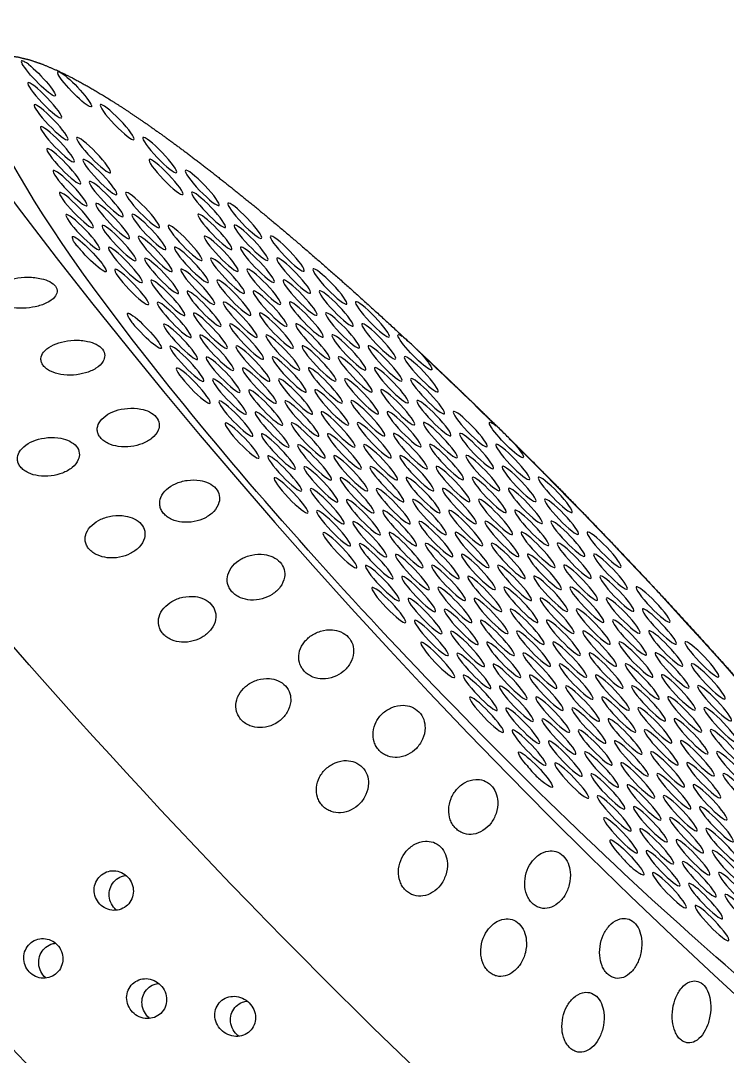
# Model space of a CAD drawing. Extents: x 528 to 612, y 788 to 934.
# Drawn here: x 560.356 to 561.679, y 838.273 to 840.211 of the extents above; entities that cross this region are included whole.
import ezdxf

# ---------------------------------------------------------------- set-up
doc = ezdxf.new("R2010")
doc.units = 0
doc.header["$MEASUREMENT"] = 0
doc.layers.add('1', color=4, linetype='Continuous')

# ---------------------------------------------------------------- blocks, each defined once
blk = doc.blocks.new('2010 FLAIR')
at = {"layer": '1', "color": 3}
blk.add_arc((41.8158, 41.5676), 13.9402, 181.83685, 248.53275, dxfattribs=at)
at = {"layer": '1', "color": 2}
blk.add_arc((41.1208, 41.1208), 11.3218, 180, 250.41397, dxfattribs=at)
at = {"layer": '1', "extrusion": (1.92441e-17, -2.00009e-17, -1)}
for centre, major_axis, start_param, end_param in [((33.0488, 33.503), (-0.9895, 1.0284), 2.994561, 6.430217), ((32.3464, 32.8272), (-1.3, 1.3511), 3.141593, 6.283185)]:
    blk.add_ellipse(centre, major_axis=major_axis, ratio=0.145722, start_param=start_param, end_param=end_param, dxfattribs=at)
at = {"layer": '1', "extrusion": (3.84882e-17, -4.00018e-17, -1)}
blk.add_ellipse((32.7131, 33.18), major_axis=(-1.3, 1.3511), ratio=0.145722, start_param=3.141593, end_param=6.283185, dxfattribs=at)
at = {"layer": '1', "color": 3, "extrusion": (3.84882e-17, -4.00018e-17, -1)}
for centre, start_param, end_param in [((32.1556, 34.4985), 0.789174, 5.819522), ((32.2234, 34.4781), 0.970993, 6.001341), ((32.1675, 34.4574), 3.141593, 9.424778), ((32.1794, 34.4163), 3.141593, 9.424778), ((32.3031, 34.4166), 3.141593, 9.424778), ((32.1913, 34.3752), 3.141593, 9.424778), ((32.259, 34.3548), 3.141593, 9.424778), ((32.3828, 34.355), 3.141593, 9.424778), ((32.2031, 34.3341), 3.141593, 9.424778), ((32.2709, 34.3137), 3.141593, 9.424778), ((32.3946, 34.3139), 3.141593, 9.424778), ((32.215, 34.293), 3.141593, 9.424778), ((32.4624, 34.2935), 3.141593, 9.424778), ((32.2828, 34.2725), 3.141593, 9.424778), ((32.2269, 34.2519), 3.141593, 9.424778), ((32.3506, 34.2521), 3.141593, 9.424778), ((32.4743, 34.2524), 3.141593, 9.424778), ((32.2947, 34.2314), 3.141593, 9.424778), ((32.5421, 34.232), 3.141593, 9.424778), ((32.2388, 34.2107), 3.141593, 9.424778), ((32.3625, 34.211), 3.141593, 9.424778), ((32.4862, 34.2113), 3.141593, 9.424778), ((32.3066, 34.1903), 3.141593, 9.424778), ((32.4303, 34.1906), 3.141593, 9.424778), ((32.554, 34.1909), 3.141593, 9.424778), ((32.2507, 34.1696), -0.076205, 4.954143), ((32.3744, 34.1699), 3.141593, 9.424778), ((32.4981, 34.1702), 3.141593, 9.424778), ((32.6218, 34.1704), 3.141593, 9.424778), ((32.3185, 34.1492), 3.141593, 9.424778), ((32.4422, 34.1495), 3.141593, 9.424778), ((32.5659, 34.1497), 3.141593, 9.424778), ((32.3863, 34.1288), 3.141593, 9.424778), ((32.51, 34.129), 3.141593, 9.424778), ((32.6337, 34.1293), 3.141593, 9.424778), ((32.3303, 34.1081), 3.141593, 9.424778), ((32.4541, 34.1084), 3.141593, 9.424778), ((32.5778, 34.1086), 3.141593, 9.424778), ((32.7015, 34.1089), 3.141593, 9.424778), ((32.3981, 34.0877), 3.141593, 9.424778), ((32.5219, 34.0879), 3.141593, 9.424778), ((32.6456, 34.0882), 3.141593, 9.424778), ((32.4659, 34.0672), 3.141593, 9.424778), ((32.5896, 34.0675), 3.141593, 9.424778), ((32.7134, 34.0678), 3.141593, 9.424778), ((32.41, 34.0465), 3.141593, 9.424778), ((32.5337, 34.0468), 3.141593, 9.424778), ((32.6574, 34.0471), 3.141593, 9.424778), ((32.7811, 34.0474), 3.141593, 9.424778), ((32.3541, 34.0259), -0.258023, 4.772324), ((32.4778, 34.0261), 3.141593, 9.424778), ((32.6015, 34.0264), 3.141593, 9.424778), ((32.7252, 34.0267), 3.141593, 9.424778), ((32.4219, 34.0054), 3.141593, 9.424778), ((32.5456, 34.0057), 3.141593, 9.424778), ((32.6693, 34.006), 3.141593, 9.424778), ((32.793, 34.0062), 3.141593, 9.424778), ((32.4897, 33.985), 3.141593, 9.424778), ((32.6134, 33.9853), 3.141593, 9.424778), ((32.7371, 33.9855), 3.141593, 9.424778), ((32.8608, 33.9858), 1.836372, 6.86672), ((32.4338, 33.9643), 3.141593, 9.424778), ((32.5575, 33.9646), 3.141593, 9.424778), ((32.6812, 33.9649), 3.141593, 9.424778), ((32.8049, 33.9651), 3.141593, 9.424778), ((32.5016, 33.9439), 3.141593, 9.424778), ((32.6253, 33.9442), 3.141593, 9.424778), ((32.749, 33.9444), 3.141593, 9.424778), ((32.8727, 33.9447), 3.141593, 9.424778), ((32.6931, 33.9237), 3.141593, 9.424778), ((32.8168, 33.924), 3.141593, 9.424778), ((32.4457, 33.9232), 3.141593, 9.424778), ((32.5694, 33.9235), 3.141593, 9.424778), ((32.5135, 33.9028), 3.141593, 9.424778), ((32.6372, 33.903), 3.141593, 9.424778), ((32.7609, 33.9033), 3.141593, 9.424778), ((32.8846, 33.9036), 3.141593, 9.424778), ((32.5813, 33.8824), 3.141593, 9.424778), ((32.705, 33.8826), 3.141593, 9.424778), ((32.8287, 33.8829), 3.141593, 9.424778), ((32.5254, 33.8617), 3.141593, 9.424778), ((32.6491, 33.8619), 3.141593, 9.424778), ((32.7728, 33.8622), 3.141593, 9.424778), ((32.8965, 33.8625), 3.141593, 9.424778), ((32.5932, 33.8412), 3.141593, 9.424778), ((32.7169, 33.8415), 3.141593, 9.424778), ((32.8406, 33.8418), 3.141593, 9.424778), ((32.9643, 33.842), 3.141593, 9.424778), ((32.5372, 33.8205), 3.141593, 9.424778), ((32.6609, 33.8208), 3.141593, 9.424778), ((32.7847, 33.8211), 3.141593, 9.424778), ((32.9084, 33.8214), 3.141593, 9.424778), ((33.0321, 33.8216), 2.01819, 7.048538), ((32.605, 33.8001), 3.141593, 9.424778), ((32.7287, 33.8004), 3.141593, 9.424778), ((32.8524, 33.8007), 3.141593, 9.424778), ((32.9762, 33.8009), 3.141593, 9.424778), ((32.6728, 33.7797), 3.141593, 9.424778), ((32.7965, 33.78), 3.141593, 9.424778), ((32.9202, 33.7802), 3.141593, 9.424778), ((33.044, 33.7805), 3.141593, 9.424778), ((32.6169, 33.759), 3.141593, 9.424778), ((32.7406, 33.7593), 3.141593, 9.424778), ((32.8643, 33.7595), 3.141593, 9.424778), ((32.988, 33.7598), 3.141593, 9.424778), ((32.6847, 33.7386), 3.141593, 9.424778), ((32.8084, 33.7389), 3.141593, 9.424778), ((32.9321, 33.7391), 3.141593, 9.424778), ((33.0558, 33.7394), 3.141593, 9.424778), ((32.6288, 33.7179), 3.141593, 9.424778), ((32.7525, 33.7182), 3.141593, 9.424778), ((32.8762, 33.7184), 3.141593, 9.424778), ((32.9999, 33.7187), 3.141593, 9.424778), ((33.1236, 33.719), 3.141593, 9.424778), ((32.6966, 33.6975), 3.141593, 9.424778), ((32.8203, 33.6977), 3.141593, 9.424778), ((32.944, 33.698), 3.141593, 9.424778), ((33.0677, 33.6983), 3.141593, 9.424778), ((32.7644, 33.6771), 3.141593, 9.424778), ((32.8881, 33.6773), 3.141593, 9.424778), ((33.0118, 33.6776), 3.141593, 9.424778), ((33.1355, 33.6779), 3.141593, 9.424778), ((32.7085, 33.6564), 3.141593, 9.424778), ((32.8322, 33.6566), 3.141593, 9.424778), ((32.9559, 33.6569), 3.141593, 9.424778), ((33.0796, 33.6572), 3.141593, 9.424778), ((32.7763, 33.6359), 3.141593, 9.424778), ((32.9, 33.6362), 3.141593, 9.424778), ((33.0237, 33.6365), 3.141593, 9.424778), ((33.1474, 33.6367), 3.141593, 9.424778), ((32.7204, 33.6152), 3.141593, 9.424778), ((32.8441, 33.6155), 3.141593, 9.424778), ((32.9678, 33.6158), 3.141593, 9.424778), ((33.0915, 33.6161), 3.141593, 9.424778), ((33.2152, 33.6163), 3.141593, 9.424778), ((32.7882, 33.5948), 3.141593, 9.424778), ((32.9119, 33.5951), 3.141593, 9.424778), ((33.0356, 33.5954), 3.141593, 9.424778), ((33.1593, 33.5956), 3.141593, 9.424778), ((32.856, 33.5744), 3.141593, 9.424778), ((32.9797, 33.5747), 3.141593, 9.424778), ((33.1034, 33.5749), 3.141593, 9.424778), ((33.2271, 33.5752), 3.141593, 9.424778), ((32.8, 33.5537), 3.141593, 9.424778), ((32.9237, 33.554), 3.141593, 9.424778), ((33.0475, 33.5542), 3.141593, 9.424778), ((33.1712, 33.5545), 3.141593, 9.424778), ((32.8678, 33.5333), 3.141593, 9.424778), ((32.9915, 33.5336), 3.141593, 9.424778), ((33.1153, 33.5338), 3.141593, 9.424778), ((33.239, 33.5341), 3.141593, 9.424778), ((32.8119, 33.5126), 3.141593, 9.424778), ((32.9356, 33.5129), 3.141593, 9.424778), ((33.0593, 33.5131), 3.141593, 9.424778), ((33.183, 33.5134), 3.141593, 9.424778), ((33.3068, 33.5137), 3.141593, 9.424778), ((32.8797, 33.4922), 3.141593, 9.424778), ((33.0034, 33.4924), 3.141593, 9.424778), ((33.1271, 33.4927), 3.141593, 9.424778), ((33.2508, 33.493), 3.141593, 9.424778), ((32.9475, 33.4717), 3.141593, 9.424778), ((33.0712, 33.472), 3.141593, 9.424778), ((33.1949, 33.4723), 3.141593, 9.424778), ((33.3186, 33.4726), 3.141593, 9.424778), ((32.8916, 33.4511), 3.141593, 9.424778), ((33.0153, 33.4513), 3.141593, 9.424778), ((33.139, 33.4516), 3.141593, 9.424778), ((33.2627, 33.4519), 3.141593, 9.424778), ((32.9594, 33.4306), 3.141593, 9.424778), ((33.0831, 33.4309), 3.141593, 9.424778), ((33.2068, 33.4312), 3.141593, 9.424778), ((33.3305, 33.4314), 3.141593, 9.424778), ((32.9035, 33.4099), 3.141593, 9.424778), ((33.0272, 33.4102), 3.141593, 9.424778), ((33.1509, 33.4105), 3.141593, 9.424778), ((33.2746, 33.4107), 3.141593, 9.424778), ((33.3983, 33.411), 3.141593, 9.424778), ((32.9713, 33.3895), 3.141593, 9.424778), ((33.095, 33.3898), 3.141593, 9.424778), ((33.2187, 33.3901), 3.141593, 9.424778), ((33.3424, 33.3903), 3.141593, 9.424778), ((33.0391, 33.3691), 3.141593, 9.424778), ((33.1628, 33.3694), 3.141593, 9.424778), ((33.2865, 33.3696), 3.141593, 9.424778), ((33.4102, 33.3699), 3.141593, 9.424778), ((32.9832, 33.3484), 3.141593, 9.424778), ((33.1069, 33.3487), 3.141593, 9.424778), ((33.2306, 33.3489), 3.141593, 9.424778), ((33.3543, 33.3492), 3.141593, 9.424778), ((33.051, 33.328), 3.141593, 9.424778), ((33.1747, 33.3282), 3.141593, 9.424778), ((33.2984, 33.3285), 3.141593, 9.424778), ((33.4221, 33.3288), 3.141593, 9.424778), ((32.9951, 33.3073), 3.141593, 9.424778), ((33.1188, 33.3076), 3.141593, 9.424778), ((33.2425, 33.3078), 3.141593, 9.424778), ((33.3662, 33.3081), 3.141593, 9.424778), ((33.0628, 33.2869), 3.141593, 9.424778), ((33.1866, 33.2871), 3.141593, 9.424778), ((33.3103, 33.2874), 3.141593, 9.424778), ((33.434, 33.2877), 3.141593, 9.424778), ((33.1306, 33.2664), 3.141593, 9.424778), ((33.2543, 33.2667), 3.141593, 9.424778), ((33.3781, 33.267), 3.141593, 9.424778), ((33.0747, 33.2458), 3.141593, 9.424778), ((33.1984, 33.246), 3.141593, 9.424778), ((33.3221, 33.2463), 3.141593, 9.424778), ((33.4458, 33.2466), 3.141593, 9.424778), ((33.2662, 33.2256), 3.141593, 9.424778), ((33.3899, 33.2259), 3.141593, 9.424778), ((33.1425, 33.2253), 3.141593, 9.424778), ((33.0866, 33.2046), -1.123402, 3.906945), ((33.2103, 33.2049), 3.141593, 9.424778), ((33.334, 33.2052), 3.141593, 9.424778), ((33.4577, 33.2054), 3.141593, 9.424778), ((33.1544, 33.1842), 3.141593, 9.424778), ((33.2781, 33.1845), 3.141593, 9.424778), ((33.4018, 33.1848), 3.141593, 9.424778), ((33.2222, 33.1638), 3.141593, 9.424778), ((33.3459, 33.1641), 3.141593, 9.424778), ((33.4696, 33.1643), 3.141593, 9.424778), ((33.29, 33.1434), 3.141593, 9.424778), ((33.4137, 33.1436), 3.141593, 9.424778), ((33.2341, 33.1227), 3.141593, 9.424778), ((33.3578, 33.1229), 3.141593, 9.424778), ((33.3019, 33.1023), 3.141593, 9.424778), ((33.4256, 33.1025), 3.141593, 9.424778), ((33.246, 33.0816), 3.141593, 9.424778), ((33.3697, 33.0818), 3.141593, 9.424778), ((33.3138, 33.0611), 3.141593, 9.424778), ((33.4375, 33.0614), 3.141593, 9.424778), ((33.2579, 33.0404), -1.305221, 3.725127), ((33.3816, 33.0407), 3.141593, 9.424778), ((33.3256, 33.02), 3.141593, 9.424778), ((33.4494, 33.0203), 3.141593, 9.424778), ((33.3934, 32.9996), 3.141593, 9.424778), ((33.3375, 32.9789), 3.141593, 9.424778), ((33.4612, 32.9792), 3.141593, 9.424778), ((33.4053, 32.9585), 3.141593, 9.424778), ((33.4731, 32.9381), 3.141593, 9.424778), ((33.4172, 32.9174), 3.141593, 9.424778)]:
    blk.add_ellipse(centre, major_axis=(-0.0315, 0.0328), ratio=0.145722, start_param=start_param, end_param=end_param, dxfattribs=at)
at = {"layer": '1', "color": 3, "extrusion": (1.92441e-17, -2.00009e-17, -1)}
for start_param, end_param in [(1.229121, 1.372604), (1.410939, 2.237983)]:
    blk.add_ellipse((33.0593, 33.5131), major_axis=(-0.9649, 1.0029), ratio=0.145722, start_param=start_param, end_param=end_param, dxfattribs=at)
at = {"layer": '1'}
for points in [[(32.092, 34.5415), (32.116, 34.5388), (32.1403, 34.5329), (32.1656, 34.5241), (32.1924, 34.5126), (32.2209, 34.4985), (32.2513, 34.4819), (32.2835, 34.4626), (32.3177, 34.4408), (32.3537, 34.4165), (32.3915, 34.3898), (32.4311, 34.3607), (32.4724, 34.3292), (32.5151, 34.2956), (32.5594, 34.2598), (32.605, 34.222), (32.6518, 34.1822), (32.6997, 34.1406), (32.7486, 34.0972), (32.7983, 34.0523), (32.8487, 34.0058)], [(32.8591, 33.9962), (32.8918, 33.9655), (32.9247, 33.9343), (32.9577, 33.9026), (32.9909, 33.8705), (33.0241, 33.838)], [(33.0375, 33.8247), (33.0897, 33.7728), (33.1418, 33.7201), (33.1937, 33.6668), (33.2451, 33.6131), (33.2961, 33.559), (33.3464, 33.5049), (33.3959, 33.4508), (33.4444, 33.3968), (33.4919, 33.3432), (33.5381, 33.29), (33.583, 33.2374), (33.6264, 33.1856), (33.6683, 33.1347), (33.7085, 33.0848), (33.7468, 33.0361), (33.7832, 32.9887), (33.8177, 32.9427), (33.85, 32.8982), (33.8801, 32.8554), (33.908, 32.8144), (33.9335, 32.7752), (33.9567, 32.738), (33.9774, 32.7027), (33.9956, 32.6695), (34.0113, 32.6382), (34.0244, 32.609), (34.035, 32.5816), (34.0428, 32.5558), (34.0479, 32.5311), (34.0496, 32.5068)]]:
    blk.add_open_spline(points, degree=1, dxfattribs=at)
at = {"layer": '1', "color": 3}
for points, knots in [([(32.1368, 34.5249), (32.1345, 34.5267), (32.1323, 34.5281), (32.1281, 34.5303), (32.1262, 34.5309), (32.1239, 34.5313), (32.1233, 34.531), (32.1235, 34.5293), (32.1242, 34.5279), (32.1253, 34.5258)], [-0.10334717, -0.10334717, -0.10334717, -0.10334717, -0.09099542, -0.09099542, -0.07615637, -0.07615637, -0.06155718, -0.06155718, -0.04630625, -0.04630625, -0.04630625, -0.04630625]), ([(32.2095, 34.5004), (32.2069, 34.5026), (32.2044, 34.5044), (32.1994, 34.5077), (32.197, 34.509), (32.1935, 34.5106), (32.1924, 34.511), (32.1913, 34.5106), (32.1913, 34.5098), (32.1918, 34.5083)], [-0.10334717, -0.10334717, -0.10334717, -0.10334717, -0.09099542, -0.09099542, -0.07615637, -0.07615637, -0.06155718, -0.06155718, -0.04630625, -0.04630625, -0.04630625, -0.04630625]), ([(32.2189, 34.202), (32.2188, 34.2017), (32.2187, 34.2013), (32.2188, 34.1996), (32.2193, 34.1979), (32.2211, 34.1941), (32.2223, 34.1921), (32.2254, 34.1878), (32.2274, 34.1854), (32.2323, 34.1798), (32.2353, 34.1765), (32.2385, 34.173)], [-0.10333581, -0.10333581, -0.10333581, -0.10333581, -0.09774084, -0.09774084, -0.08402044, -0.08402044, -0.07264257, -0.07264257, -0.06085918, -0.06085918, -0.04630941, -0.04630941, -0.04630941, -0.04630941]), ([(32.1115, 34.1242), (32.1044, 34.1229), (32.0971, 34.1208), (32.0843, 34.1155), (32.0788, 34.1121), (32.0717, 34.1054), (32.0692, 34.1017), (32.068, 34.0959), (32.068, 34.0939), (32.069, 34.0899), (32.0699, 34.0879), (32.0726, 34.0842), (32.0744, 34.0824), (32.0787, 34.079), (32.0812, 34.0775), (32.0895, 34.0734), (32.0961, 34.0715), (32.11, 34.0688), (32.1184, 34.0681), (32.1348, 34.0685), (32.1428, 34.0695), (32.157, 34.0726), (32.1644, 34.075), (32.1771, 34.0812), (32.1824, 34.085), (32.1883, 34.0921), (32.1901, 34.0955), (32.1909, 34.1025), (32.1899, 34.1061), (32.1852, 34.1126), (32.1814, 34.1156), (32.1721, 34.1205), (32.1665, 34.1223), (32.1534, 34.1254), (32.1446, 34.1263), (32.1274, 34.1264), (32.1189, 34.1255), (32.1115, 34.1242)], [0, 0, 0, 0, 0.023389, 0.023389, 0.0467779, 0.0467779, 0.0659746, 0.0659746, 0.0755729, 0.0755729, 0.0851712, 0.0851712, 0.0947696, 0.0947696, 0.1043679, 0.1043679, 0.1235645, 0.1235645, 0.1469535, 0.1469535, 0.1703425, 0.1703425, 0.1947513, 0.1947513, 0.2191601, 0.2191601, 0.2357472, 0.2357472, 0.2523342, 0.2523342, 0.2689213, 0.2689213, 0.2855084, 0.2855084, 0.3099172, 0.3099172, 0.334326, 0.334326, 0.334326, 0.334326]), ([(32.3224, 34.0564), (32.3225, 34.0561), (32.3226, 34.0557), (32.3233, 34.0536), (32.3243, 34.0514), (32.3271, 34.0466), (32.3287, 34.0442), (32.3327, 34.039), (32.335, 34.0363), (32.3407, 34.0302), (32.3441, 34.0268), (32.3475, 34.0232)], [-0.10333223, -0.10333223, -0.10333223, -0.10333223, -0.09981809, -0.09981809, -0.08531374, -0.08531374, -0.07331614, -0.07331614, -0.06095866, -0.06095866, -0.0463084, -0.0463084, -0.0463084, -0.0463084]), ([(32.199, 34.005), (32.1922, 34.0033), (32.1854, 34.0007), (32.1736, 33.9942), (32.1686, 33.9903), (32.1625, 33.9825), (32.1606, 33.9782), (32.1602, 33.9716), (32.1605, 33.9694), (32.162, 33.965), (32.1631, 33.9628), (32.1663, 33.9588), (32.1683, 33.9568), (32.1729, 33.9533), (32.1756, 33.9517), (32.1843, 33.9475), (32.191, 33.9455), (32.205, 33.9431), (32.2133, 33.9427), (32.2293, 33.9438), (32.237, 33.9452), (32.2505, 33.9492), (32.2574, 33.9521), (32.269, 33.9596), (32.2738, 33.964), (32.2786, 33.9722), (32.2799, 33.976), (32.2797, 33.9839), (32.2783, 33.9879), (32.2728, 33.9949), (32.2687, 33.9982), (32.2589, 34.0032), (32.2532, 34.0051), (32.2399, 34.008), (32.2312, 34.0087), (32.2143, 34.0081), (32.2061, 34.0068), (32.199, 34.005)], [0, 0, 0, 0, 0.023389, 0.023389, 0.0467779, 0.0467779, 0.0659746, 0.0659746, 0.0755729, 0.0755729, 0.0851712, 0.0851712, 0.0947696, 0.0947696, 0.1043679, 0.1043679, 0.1235645, 0.1235645, 0.1469535, 0.1469535, 0.1703425, 0.1703425, 0.1947513, 0.1947513, 0.2191601, 0.2191601, 0.2357472, 0.2357472, 0.2523342, 0.2523342, 0.2689213, 0.2689213, 0.2855084, 0.2855084, 0.3099172, 0.3099172, 0.334326, 0.334326, 0.334326, 0.334326]), ([(32.8737, 33.9816), (32.8725, 33.983), (32.8713, 33.9843), (32.8668, 33.9889), (32.8635, 33.992), (32.8574, 33.9977), (32.8547, 34.0002), (32.8495, 34.0051), (32.847, 34.0074), (32.8419, 34.012), (32.8394, 34.0142), (32.8371, 34.0157)], [-0.10333581, -0.10333581, -0.10333581, -0.10333581, -0.09774084, -0.09774084, -0.08402044, -0.08402044, -0.07264257, -0.07264257, -0.06085918, -0.06085918, -0.04630941, -0.04630941, -0.04630941, -0.04630941]), ([(32.2999, 33.8762), (32.2935, 33.874), (32.2871, 33.8709), (32.2763, 33.8632), (32.272, 33.8586), (32.267, 33.8498), (32.2656, 33.8451), (32.266, 33.8378), (32.2665, 33.8353), (32.2684, 33.8306), (32.2698, 33.8283), (32.2734, 33.8239), (32.2755, 33.8219), (32.2805, 33.8182), (32.2833, 33.8165), (32.2922, 33.8123), (32.299, 33.8105), (32.3129, 33.8084), (32.321, 33.8084), (32.3365, 33.8103), (32.3438, 33.8122), (32.3566, 33.8172), (32.363, 33.8207), (32.3735, 33.8293), (32.3776, 33.8345), (32.3814, 33.8436), (32.3822, 33.8478), (32.3812, 33.8564), (32.3793, 33.8608), (32.3732, 33.8683), (32.3688, 33.8716), (32.3586, 33.8768), (32.3528, 33.8786), (32.3395, 33.8812), (32.3309, 33.8816), (32.3145, 33.8802), (32.3066, 33.8785), (32.2999, 33.8762)], [0, 0, 0, 0, 0.023389, 0.023389, 0.0467779, 0.0467779, 0.0659746, 0.0659746, 0.0755729, 0.0755729, 0.0851712, 0.0851712, 0.0947696, 0.0947696, 0.1043679, 0.1043679, 0.1235645, 0.1235645, 0.1469535, 0.1469535, 0.1703425, 0.1703425, 0.1947513, 0.1947513, 0.2191601, 0.2191601, 0.2357472, 0.2357472, 0.2523342, 0.2523342, 0.2689213, 0.2689213, 0.2855084, 0.2855084, 0.3099172, 0.3099172, 0.334326, 0.334326, 0.334326, 0.334326]), ([(33.05, 33.8116), (33.0493, 33.8124), (33.0486, 33.8132), (33.0449, 33.8174), (33.0415, 33.8207), (33.0353, 33.827), (33.0324, 33.8298), (33.0267, 33.8354), (33.024, 33.8381), (33.0182, 33.8437), (33.0153, 33.8464), (33.0126, 33.8485)], [-0.10333223, -0.10333223, -0.10333223, -0.10333223, -0.09981809, -0.09981809, -0.08531374, -0.08531374, -0.07331614, -0.07331614, -0.06095866, -0.06095866, -0.0463084, -0.0463084, -0.0463084, -0.0463084]), ([(32.1503, 33.8213), (32.1439, 33.8191), (32.1376, 33.816), (32.1268, 33.8083), (32.1225, 33.8037), (32.1175, 33.7949), (32.1161, 33.7901), (32.1165, 33.7829), (32.117, 33.7804), (32.119, 33.7757), (32.1203, 33.7733), (32.1239, 33.769), (32.126, 33.767), (32.131, 33.7633), (32.1338, 33.7617), (32.1427, 33.7574), (32.1494, 33.7556), (32.1633, 33.7536), (32.1715, 33.7535), (32.1869, 33.7554), (32.1943, 33.7573), (32.207, 33.7622), (32.2134, 33.7658), (32.224, 33.7744), (32.2281, 33.7795), (32.2319, 33.7886), (32.2327, 33.7929), (32.2317, 33.8015), (32.2298, 33.8059), (32.2237, 33.8134), (32.2193, 33.8167), (32.2091, 33.8219), (32.2033, 33.8237), (32.1899, 33.8264), (32.1814, 33.8267), (32.1649, 33.8254), (32.157, 33.8236), (32.1503, 33.8213)], [0, 0, 0, 0, 0.0233552, 0.0233552, 0.0467103, 0.0467103, 0.0658795, 0.0658795, 0.0754641, 0.0754641, 0.0850487, 0.0850487, 0.0946332, 0.0946332, 0.1042178, 0.1042178, 0.123387, 0.123387, 0.1467421, 0.1467421, 0.1700973, 0.1700973, 0.1945396, 0.1945396, 0.2189818, 0.2189818, 0.2355966, 0.2355966, 0.2522113, 0.2522113, 0.2688261, 0.2688261, 0.2854408, 0.2854408, 0.3098831, 0.3098831, 0.3343253, 0.3343253, 0.3343253, 0.3343253]), ([(32.4125, 33.7399), (32.4065, 33.7372), (32.4006, 33.7335), (32.3909, 33.7247), (32.3871, 33.7195), (32.3832, 33.7097), (32.3823, 33.7045), (32.3834, 33.6966), (32.3842, 33.694), (32.3866, 33.6889), (32.3882, 33.6865), (32.392, 33.682), (32.3943, 33.6798), (32.3995, 33.6761), (32.4024, 33.6745), (32.4115, 33.6703), (32.4182, 33.6687), (32.4319, 33.6672), (32.4398, 33.6675), (32.4546, 33.6703), (32.4616, 33.6727), (32.4734, 33.6787), (32.4793, 33.6829), (32.4887, 33.6927), (32.4921, 33.6985), (32.4949, 33.7085), (32.4953, 33.7131), (32.4934, 33.7224), (32.4912, 33.727), (32.4845, 33.7348), (32.4799, 33.7382), (32.4695, 33.7433), (32.4637, 33.745), (32.4504, 33.7473), (32.4421, 33.7472), (32.4262, 33.745), (32.4188, 33.7427), (32.4125, 33.7399)], [0, 0, 0, 0, 0.023389, 0.023389, 0.0467779, 0.0467779, 0.0659746, 0.0659746, 0.0755729, 0.0755729, 0.0851712, 0.0851712, 0.0947696, 0.0947696, 0.1043679, 0.1043679, 0.1235645, 0.1235645, 0.1469535, 0.1469535, 0.1703425, 0.1703425, 0.1947513, 0.1947513, 0.2191601, 0.2191601, 0.2357472, 0.2357472, 0.2523342, 0.2523342, 0.2689213, 0.2689213, 0.2855084, 0.2855084, 0.3099172, 0.3099172, 0.334326, 0.334326, 0.334326, 0.334326]), ([(32.2728, 33.6732), (32.2668, 33.6705), (32.2609, 33.6668), (32.2513, 33.658), (32.2475, 33.6528), (32.2436, 33.643), (32.2427, 33.6378), (32.2438, 33.6299), (32.2446, 33.6273), (32.2469, 33.6222), (32.2485, 33.6198), (32.2524, 33.6153), (32.2547, 33.6132), (32.2598, 33.6094), (32.2627, 33.6078), (32.2718, 33.6037), (32.2785, 33.6021), (32.2922, 33.6005), (32.3001, 33.6008), (32.3149, 33.6036), (32.3218, 33.606), (32.3337, 33.612), (32.3396, 33.6162), (32.349, 33.626), (32.3525, 33.6317), (32.3553, 33.6418), (32.3557, 33.6464), (32.3538, 33.6557), (32.3515, 33.6603), (32.3449, 33.6681), (32.3402, 33.6716), (32.3298, 33.6767), (32.324, 33.6784), (32.3107, 33.6806), (32.3024, 33.6806), (32.2865, 33.6783), (32.279, 33.676), (32.2728, 33.6732)], [0, 0, 0, 0, 0.0233552, 0.0233552, 0.0467103, 0.0467103, 0.0658795, 0.0658795, 0.0754641, 0.0754641, 0.0850487, 0.0850487, 0.0946332, 0.0946332, 0.1042178, 0.1042178, 0.123387, 0.123387, 0.1467421, 0.1467421, 0.1700973, 0.1700973, 0.1945396, 0.1945396, 0.2189818, 0.2189818, 0.2355966, 0.2355966, 0.2522113, 0.2522113, 0.2688261, 0.2688261, 0.2854408, 0.2854408, 0.3098831, 0.3098831, 0.3343253, 0.3343253, 0.3343253, 0.3343253]), ([(32.5348, 33.5984), (32.5293, 33.5952), (32.5239, 33.591), (32.5154, 33.581), (32.5122, 33.5753), (32.5092, 33.5645), (32.5088, 33.5589), (32.5106, 33.5505), (32.5116, 33.5478), (32.5143, 33.5425), (32.5161, 33.5399), (32.5202, 33.5353), (32.5226, 33.5332), (32.528, 33.5294), (32.5309, 33.5278), (32.54, 33.5239), (32.5467, 33.5226), (32.56, 33.5216), (32.5676, 33.5224), (32.5817, 33.5262), (32.5881, 33.5292), (32.5991, 33.5363), (32.6044, 33.541), (32.6126, 33.5521), (32.6154, 33.5584), (32.6173, 33.5692), (32.6172, 33.5742), (32.6146, 33.584), (32.612, 33.5888), (32.6049, 33.5968), (32.6001, 33.6003), (32.5896, 33.6052), (32.5839, 33.6066), (32.5709, 33.6083), (32.5628, 33.6079), (32.5477, 33.6046), (32.5406, 33.6018), (32.5348, 33.5984)], [0, 0, 0, 0, 0.023389, 0.023389, 0.0467779, 0.0467779, 0.0659746, 0.0659746, 0.0755729, 0.0755729, 0.0851712, 0.0851712, 0.0947696, 0.0947696, 0.1043679, 0.1043679, 0.1235645, 0.1235645, 0.1469535, 0.1469535, 0.1703425, 0.1703425, 0.1947513, 0.1947513, 0.2191601, 0.2191601, 0.2357472, 0.2357472, 0.2523342, 0.2523342, 0.2689213, 0.2689213, 0.2855084, 0.2855084, 0.3099172, 0.3099172, 0.334326, 0.334326, 0.334326, 0.334326]), ([(32.4058, 33.5196), (32.4002, 33.5163), (32.3949, 33.5121), (32.3863, 33.5021), (32.3832, 33.4964), (32.3802, 33.4856), (32.3798, 33.48), (32.3816, 33.4717), (32.3826, 33.4689), (32.3853, 33.4636), (32.3871, 33.4611), (32.3912, 33.4564), (32.3936, 33.4543), (32.3989, 33.4506), (32.4019, 33.449), (32.411, 33.4451), (32.4176, 33.4437), (32.4309, 33.4428), (32.4385, 33.4436), (32.4526, 33.4474), (32.4591, 33.4504), (32.47, 33.4574), (32.4753, 33.4621), (32.4835, 33.4732), (32.4864, 33.4795), (32.4883, 33.4903), (32.4882, 33.4953), (32.4856, 33.5051), (32.483, 33.5099), (32.4759, 33.518), (32.4711, 33.5214), (32.4606, 33.5263), (32.4548, 33.5278), (32.4418, 33.5295), (32.4337, 33.529), (32.4186, 33.5258), (32.4116, 33.5229), (32.4058, 33.5196)], [0, 0, 0, 0, 0.0233552, 0.0233552, 0.0467103, 0.0467103, 0.0658795, 0.0658795, 0.0754641, 0.0754641, 0.0850487, 0.0850487, 0.0946332, 0.0946332, 0.1042178, 0.1042178, 0.123387, 0.123387, 0.1467421, 0.1467421, 0.1700973, 0.1700973, 0.1945396, 0.1945396, 0.2189818, 0.2189818, 0.2355966, 0.2355966, 0.2522113, 0.2522113, 0.2688261, 0.2688261, 0.2854408, 0.2854408, 0.3098831, 0.3098831, 0.3343253, 0.3343253, 0.3343253, 0.3343253]), ([(32.6649, 33.4543), (32.6598, 33.4505), (32.6549, 33.4457), (32.6475, 33.4346), (32.6449, 33.4284), (32.6429, 33.4168), (32.643, 33.4108), (32.6454, 33.402), (32.6465, 33.3991), (32.6496, 33.3937), (32.6514, 33.3911), (32.6558, 33.3865), (32.6582, 33.3843), (32.6637, 33.3807), (32.6666, 33.3792), (32.6757, 33.3756), (32.6821, 33.3745), (32.695, 33.3744), (32.7022, 33.3757), (32.7154, 33.3806), (32.7214, 33.3841), (32.7314, 33.3923), (32.7361, 33.3976), (32.7431, 33.4097), (32.7454, 33.4166), (32.7463, 33.4282), (32.7459, 33.4335), (32.7426, 33.4437), (32.7398, 33.4486), (32.7323, 33.4567), (32.7275, 33.46), (32.717, 33.4646), (32.7113, 33.4658), (32.6987, 33.4669), (32.691, 33.4659), (32.6767, 33.4616), (32.6702, 33.4582), (32.6649, 33.4543)], [0, 0, 0, 0, 0.023389, 0.023389, 0.0467779, 0.0467779, 0.0659746, 0.0659746, 0.0755729, 0.0755729, 0.0851712, 0.0851712, 0.0947696, 0.0947696, 0.1043679, 0.1043679, 0.1235645, 0.1235645, 0.1469535, 0.1469535, 0.1703425, 0.1703425, 0.1947513, 0.1947513, 0.2191601, 0.2191601, 0.2357472, 0.2357472, 0.2523342, 0.2523342, 0.2689213, 0.2689213, 0.2855084, 0.2855084, 0.3099172, 0.3099172, 0.334326, 0.334326, 0.334326, 0.334326]), ([(32.547, 33.363), (32.542, 33.3593), (32.5371, 33.3545), (32.5297, 33.3434), (32.5271, 33.3371), (32.5252, 33.3255), (32.5253, 33.3195), (32.5276, 33.3108), (32.5288, 33.3079), (32.5318, 33.3025), (32.5337, 33.2999), (32.538, 33.2952), (32.5405, 33.2931), (32.5459, 33.2895), (32.5488, 33.288), (32.5579, 33.2844), (32.5643, 33.2833), (32.5772, 33.2832), (32.5844, 33.2845), (32.5976, 33.2893), (32.6036, 33.2929), (32.6136, 33.301), (32.6183, 33.3063), (32.6253, 33.3185), (32.6276, 33.3253), (32.6285, 33.3369), (32.6281, 33.3422), (32.6249, 33.3525), (32.622, 33.3574), (32.6145, 33.3654), (32.6097, 33.3688), (32.5992, 33.3734), (32.5935, 33.3746), (32.5809, 33.3757), (32.5731, 33.3747), (32.5589, 33.3704), (32.5523, 33.3669), (32.547, 33.363)], [0, 0, 0, 0, 0.0233552, 0.0233552, 0.0467103, 0.0467103, 0.0658795, 0.0658795, 0.0754641, 0.0754641, 0.0850487, 0.0850487, 0.0946332, 0.0946332, 0.1042178, 0.1042178, 0.123387, 0.123387, 0.1467421, 0.1467421, 0.1700973, 0.1700973, 0.1945396, 0.1945396, 0.2189818, 0.2189818, 0.2355966, 0.2355966, 0.2522113, 0.2522113, 0.2688261, 0.2688261, 0.2854408, 0.2854408, 0.3098831, 0.3098831, 0.3343253, 0.3343253, 0.3343253, 0.3343253]), ([(32.8003, 33.3099), (32.7957, 33.3056), (32.7914, 33.3002), (32.7851, 33.2881), (32.7831, 33.2813), (32.782, 33.269), (32.7825, 33.2627), (32.7854, 33.2537), (32.7867, 33.2507), (32.7899, 33.2452), (32.7919, 33.2426), (32.7963, 33.238), (32.7988, 33.2359), (32.8043, 33.2325), (32.8072, 33.2311), (32.816, 33.2279), (32.8223, 33.2272), (32.8345, 33.2279), (32.8413, 33.2298), (32.8536, 33.2358), (32.8591, 33.2399), (32.868, 33.2491), (32.8722, 33.255), (32.878, 33.2682), (32.8797, 33.2755), (32.8798, 33.2878), (32.8791, 33.2933), (32.8753, 33.3038), (32.8722, 33.3088), (32.8645, 33.3167), (32.8597, 33.32), (32.8494, 33.3241), (32.8439, 33.325), (32.8317, 33.3253), (32.8244, 33.3238), (32.8111, 33.3183), (32.8051, 33.3143), (32.8003, 33.3099)], [0, 0, 0, 0, 0.023389, 0.023389, 0.0467779, 0.0467779, 0.0659746, 0.0659746, 0.0755729, 0.0755729, 0.0851712, 0.0851712, 0.0947696, 0.0947696, 0.1043679, 0.1043679, 0.1235645, 0.1235645, 0.1469535, 0.1469535, 0.1703425, 0.1703425, 0.1947513, 0.1947513, 0.2191601, 0.2191601, 0.2357472, 0.2357472, 0.2523342, 0.2523342, 0.2689213, 0.2689213, 0.2855084, 0.2855084, 0.3099172, 0.3099172, 0.334326, 0.334326, 0.334326, 0.334326]), ([(32.6942, 33.2063), (32.6896, 33.202), (32.6853, 33.1966), (32.679, 33.1845), (32.677, 33.1777), (32.6759, 33.1654), (32.6764, 33.1591), (32.6793, 33.1501), (32.6806, 33.1471), (32.6838, 33.1416), (32.6858, 33.139), (32.6902, 33.1344), (32.6927, 33.1324), (32.6981, 33.1289), (32.701, 33.1275), (32.7099, 33.1244), (32.7161, 33.1237), (32.7284, 33.1244), (32.7352, 33.1262), (32.7475, 33.1322), (32.7529, 33.1363), (32.7619, 33.1455), (32.7661, 33.1514), (32.7719, 33.1646), (32.7737, 33.1719), (32.7738, 33.1842), (32.773, 33.1897), (32.7692, 33.2002), (32.7661, 33.2052), (32.7584, 33.2132), (32.7536, 33.2164), (32.7432, 33.2206), (32.7378, 33.2215), (32.7256, 33.2218), (32.7183, 33.2203), (32.7049, 33.2147), (32.699, 33.2107), (32.6942, 33.2063)], [0, 0, 0, 0, 0.0233552, 0.0233552, 0.0467103, 0.0467103, 0.0658795, 0.0658795, 0.0754641, 0.0754641, 0.0850487, 0.0850487, 0.0946332, 0.0946332, 0.1042178, 0.1042178, 0.123387, 0.123387, 0.1467421, 0.1467421, 0.1700973, 0.1700973, 0.1945396, 0.1945396, 0.2189818, 0.2189818, 0.2355966, 0.2355966, 0.2522113, 0.2522113, 0.2688261, 0.2688261, 0.2854408, 0.2854408, 0.3098831, 0.3098831, 0.3343253, 0.3343253, 0.3343253, 0.3343253]), ([(33.0687, 33.2147), (33.0693, 33.2139), (33.07, 33.213), (33.0736, 33.2087), (33.0766, 33.205), (33.0825, 33.1984), (33.0853, 33.1955), (33.091, 33.1899), (33.0939, 33.1874), (33.1001, 33.1823), (33.1033, 33.1799), (33.1061, 33.1778)], [-0.10333223, -0.10333223, -0.10333223, -0.10333223, -0.09981809, -0.09981809, -0.08531374, -0.08531374, -0.07331614, -0.07331614, -0.06095866, -0.06095866, -0.0463084, -0.0463084, -0.0463084, -0.0463084]), ([(32.9389, 33.1677), (32.9348, 33.1629), (32.9311, 33.157), (32.9258, 33.1438), (32.9243, 33.1366), (32.9241, 33.1237), (32.9249, 33.1172), (32.9282, 33.1079), (32.9296, 33.105), (32.933, 33.0994), (32.9351, 33.0969), (32.9395, 33.0924), (32.942, 33.0904), (32.9474, 33.0872), (32.9502, 33.086), (32.9588, 33.0833), (32.9647, 33.0831), (32.9763, 33.0847), (32.9826, 33.0872), (32.9939, 33.0943), (32.9988, 33.099), (33.0067, 33.1092), (33.0103, 33.1157), (33.015, 33.1299), (33.0162, 33.1376), (33.0156, 33.1504), (33.0145, 33.1561), (33.0103, 33.1667), (33.0071, 33.1717), (32.9994, 33.1794), (32.9946, 33.1825), (32.9845, 33.186), (32.9793, 33.1866), (32.9677, 33.186), (32.9609, 33.1839), (32.9486, 33.1773), (32.9432, 33.1726), (32.9389, 33.1677)], [0, 0, 0, 0, 0.023389, 0.023389, 0.0467779, 0.0467779, 0.0659746, 0.0659746, 0.0755729, 0.0755729, 0.0851712, 0.0851712, 0.0947696, 0.0947696, 0.1043679, 0.1043679, 0.1235645, 0.1235645, 0.1469535, 0.1469535, 0.1703425, 0.1703425, 0.1947513, 0.1947513, 0.2191601, 0.2191601, 0.2357472, 0.2357472, 0.2523342, 0.2523342, 0.2689213, 0.2689213, 0.2855084, 0.2855084, 0.3099172, 0.3099172, 0.334326, 0.334326, 0.334326, 0.334326]), ([(32.8446, 33.052), (32.8405, 33.0472), (32.8368, 33.0413), (32.8316, 33.0281), (32.8301, 33.0209), (32.8299, 33.008), (32.8307, 33.0015), (32.834, 32.9923), (32.8354, 32.9893), (32.8388, 32.9838), (32.8408, 32.9812), (32.8453, 32.9767), (32.8478, 32.9748), (32.8531, 32.9716), (32.856, 32.9703), (32.8646, 32.9677), (32.8705, 32.9675), (32.8821, 32.9691), (32.8884, 32.9715), (32.8996, 32.9786), (32.9045, 32.9833), (32.9125, 32.9935), (32.9161, 33), (32.9208, 33.0142), (32.922, 33.022), (32.9214, 33.0347), (32.9203, 33.0404), (32.9161, 33.0511), (32.9129, 33.0561), (32.9051, 33.0638), (32.9003, 33.0668), (32.8903, 33.0704), (32.885, 33.071), (32.8735, 33.0704), (32.8666, 33.0683), (32.8543, 33.0616), (32.8489, 33.057), (32.8446, 33.052)], [0, 0, 0, 0, 0.0233552, 0.0233552, 0.0467103, 0.0467103, 0.0658795, 0.0658795, 0.0754641, 0.0754641, 0.0850487, 0.0850487, 0.0946332, 0.0946332, 0.1042178, 0.1042178, 0.123387, 0.123387, 0.1467421, 0.1467421, 0.1700973, 0.1700973, 0.1945396, 0.1945396, 0.2189818, 0.2189818, 0.2355966, 0.2355966, 0.2522113, 0.2522113, 0.2688261, 0.2688261, 0.2854408, 0.2854408, 0.3098831, 0.3098831, 0.3343253, 0.3343253, 0.3343253, 0.3343253]), ([(33.0782, 33.0301), (33.0746, 33.0248), (33.0714, 33.0184), (33.0672, 33.0044), (33.0662, 32.9968), (33.0667, 32.9834), (33.0678, 32.9767), (33.0714, 32.9674), (33.0729, 32.9644), (33.0764, 32.959), (33.0785, 32.9565), (33.0829, 32.9522), (33.0854, 32.9504), (33.0905, 32.9475), (33.0933, 32.9464), (33.1015, 32.9444), (33.1071, 32.9446), (33.1178, 32.9473), (33.1236, 32.9503), (33.1338, 32.9586), (33.1382, 32.9639), (33.145, 32.9751), (33.1481, 32.9821), (33.1518, 32.9972), (33.1525, 33.0053), (33.1512, 33.0184), (33.1499, 33.0242), (33.1454, 33.0349), (33.1421, 33.0398), (33.1344, 33.0471), (33.1298, 33.0499), (33.1201, 33.0528), (33.1152, 33.0529), (33.1044, 33.0514), (33.098, 33.0487), (33.0868, 33.0408), (33.082, 33.0356), (33.0782, 33.0301)], [0, 0, 0, 0, 0.023389, 0.023389, 0.0467779, 0.0467779, 0.0659746, 0.0659746, 0.0755729, 0.0755729, 0.0851712, 0.0851712, 0.0947696, 0.0947696, 0.1043679, 0.1043679, 0.1235645, 0.1235645, 0.1469535, 0.1469535, 0.1703425, 0.1703425, 0.1947513, 0.1947513, 0.2191601, 0.2191601, 0.2357472, 0.2357472, 0.2523342, 0.2523342, 0.2689213, 0.2689213, 0.2855084, 0.2855084, 0.3099172, 0.3099172, 0.334326, 0.334326, 0.334326, 0.334326]), ([(33.245, 33.0446), (33.2462, 33.0433), (33.2474, 33.0419), (33.2515, 33.0371), (33.2546, 33.0336), (33.2603, 33.0276), (33.2629, 33.0251), (33.2682, 33.0203), (33.2709, 33.0181), (33.2764, 33.0139), (33.2793, 33.0121), (33.2815, 33.0106)], [-0.10333581, -0.10333581, -0.10333581, -0.10333581, -0.09774084, -0.09774084, -0.08402044, -0.08402044, -0.07264257, -0.07264257, -0.06085918, -0.06085918, -0.04630941, -0.04630941, -0.04630941, -0.04630941]), ([(32.3224, 32.9512), (32.3257, 32.9543), (32.3286, 32.9584), (32.3324, 32.9674), (32.3334, 32.9723), (32.3335, 32.9816), (32.3327, 32.9866), (32.329, 32.996), (32.3262, 33.0002), (32.3198, 33.0071), (32.3157, 33.0101), (32.3067, 33.0142), (32.3018, 33.0153), (32.2926, 33.0156), (32.2877, 33.0149), (32.2787, 33.0114), (32.2745, 33.0087), (32.268, 33.0024), (32.2651, 32.9983), (32.2612, 32.9894), (32.2602, 32.9844), (32.26, 32.9751), (32.2609, 32.9701), (32.2645, 32.9608), (32.2672, 32.9565), (32.2737, 32.9497), (32.2778, 32.9467), (32.2868, 32.9425), (32.2918, 32.9414), (32.301, 32.9411), (32.3059, 32.9419), (32.315, 32.9453), (32.3191, 32.948), (32.3224, 32.9512)], [0, 0, 0, 0, 0.0138754, 0.0138754, 0.0277508, 0.0277508, 0.0418876, 0.0418876, 0.0560244, 0.0560244, 0.070122, 0.070122, 0.0842195, 0.0842195, 0.0980909, 0.0980909, 0.1119622, 0.1119622, 0.1258335, 0.1258335, 0.1397049, 0.1397049, 0.1538024, 0.1538024, 0.1679, 0.1679, 0.1820368, 0.1820368, 0.1961736, 0.1961736, 0.210049, 0.210049, 0.2239244, 0.2239244, 0.2239244, 0.2239244]), ([(32.3019, 32.9415), (32.3007, 32.9425), (32.2995, 32.9436), (32.2953, 32.9481), (32.2925, 32.9524), (32.2888, 32.9617), (32.288, 32.9667), (32.2882, 32.976), (32.2891, 32.9809), (32.293, 32.9899), (32.2959, 32.994), (32.3025, 33.0003), (32.3066, 33.003), (32.3139, 33.0058), (32.3168, 33.0065), (32.3197, 33.0068)], [0.05151258, 0.05151258, 0.05151258, 0.05151258, 0.05608271, 0.05608271, 0.07020559, 0.07020559, 0.08432848, 0.08432848, 0.0981983, 0.0981983, 0.11206812, 0.11206812, 0.12593795, 0.12593795, 0.13438506, 0.13438506, 0.13438506, 0.13438506]), ([(32.9959, 32.9028), (32.9923, 32.8975), (32.9891, 32.8911), (32.9849, 32.877), (32.9839, 32.8694), (32.9844, 32.856), (32.9855, 32.8494), (32.9891, 32.8401), (32.9906, 32.8371), (32.9941, 32.8317), (32.9962, 32.8292), (33.0006, 32.8249), (33.0031, 32.8231), (33.0082, 32.8202), (33.0109, 32.8191), (33.0192, 32.8171), (33.0247, 32.8174), (33.0355, 32.82), (33.0413, 32.823), (33.0514, 32.8313), (33.0558, 32.8366), (33.0627, 32.8478), (33.0658, 32.8547), (33.0695, 32.8698), (33.0702, 32.8779), (33.0689, 32.891), (33.0677, 32.8969), (33.0631, 32.9076), (33.0599, 32.9125), (33.0521, 32.9198), (33.0475, 32.9226), (33.0378, 32.9255), (33.0329, 32.9257), (33.022, 32.9241), (33.0157, 32.9214), (33.0045, 32.9135), (32.9996, 32.9083), (32.9959, 32.9028)], [0, 0, 0, 0, 0.0233552, 0.0233552, 0.0467103, 0.0467103, 0.0658795, 0.0658795, 0.0754641, 0.0754641, 0.0850487, 0.0850487, 0.0946332, 0.0946332, 0.1042178, 0.1042178, 0.123387, 0.123387, 0.1467421, 0.1467421, 0.1700973, 0.1700973, 0.1945396, 0.1945396, 0.2189818, 0.2189818, 0.2355966, 0.2355966, 0.2522113, 0.2522113, 0.2688261, 0.2688261, 0.2854408, 0.2854408, 0.3098831, 0.3098831, 0.3343253, 0.3343253, 0.3343253, 0.3343253]), ([(33.2159, 32.8996), (33.2128, 32.8938), (33.2101, 32.8869), (33.2069, 32.8721), (33.2063, 32.8642), (33.2074, 32.8504), (33.2088, 32.8436), (33.2126, 32.8344), (33.2141, 32.8315), (33.2176, 32.8262), (33.2197, 32.8238), (33.224, 32.8198), (33.2264, 32.8182), (33.2313, 32.8157), (33.2339, 32.8148), (33.2416, 32.8135), (33.2468, 32.8142), (33.2567, 32.8179), (33.2619, 32.8216), (33.271, 32.831), (33.2748, 32.8369), (33.2807, 32.849), (33.2832, 32.8564), (33.2859, 32.8723), (33.2862, 32.8807), (33.2844, 32.894), (33.283, 32.8999), (33.2783, 32.9104), (33.275, 32.9152), (33.2675, 32.9221), (33.263, 32.9245), (33.2539, 32.9266), (33.2493, 32.9263), (33.2392, 32.9238), (33.2335, 32.9205), (33.2234, 32.9113), (33.2191, 32.9056), (33.2159, 32.8996)], [0, 0, 0, 0, 0.023389, 0.023389, 0.0467779, 0.0467779, 0.0659746, 0.0659746, 0.0755729, 0.0755729, 0.0851712, 0.0851712, 0.0947696, 0.0947696, 0.1043679, 0.1043679, 0.1235645, 0.1235645, 0.1469535, 0.1469535, 0.1703425, 0.1703425, 0.1947513, 0.1947513, 0.2191601, 0.2191601, 0.2357472, 0.2357472, 0.2523342, 0.2523342, 0.2689213, 0.2689213, 0.2855084, 0.2855084, 0.3099172, 0.3099172, 0.334326, 0.334326, 0.334326, 0.334326]), ([(32.1904, 32.8242), (32.1937, 32.8273), (32.1966, 32.8314), (32.2004, 32.8404), (32.2014, 32.8453), (32.2015, 32.8546), (32.2007, 32.8596), (32.197, 32.869), (32.1942, 32.8733), (32.1878, 32.8801), (32.1837, 32.8831), (32.1747, 32.8872), (32.1698, 32.8883), (32.1606, 32.8886), (32.1557, 32.8879), (32.1467, 32.8844), (32.1426, 32.8817), (32.136, 32.8754), (32.1331, 32.8713), (32.1292, 32.8624), (32.1282, 32.8574), (32.128, 32.8481), (32.1289, 32.8431), (32.1325, 32.8338), (32.1353, 32.8295), (32.1417, 32.8227), (32.1458, 32.8197), (32.1548, 32.8155), (32.1598, 32.8144), (32.169, 32.8141), (32.1739, 32.8149), (32.183, 32.8183), (32.1871, 32.821), (32.1904, 32.8242)], [0, 0, 0, 0, 0.0138754, 0.0138754, 0.0277508, 0.0277508, 0.0418876, 0.0418876, 0.0560244, 0.0560244, 0.070122, 0.070122, 0.0842195, 0.0842195, 0.0980909, 0.0980909, 0.1119622, 0.1119622, 0.1258335, 0.1258335, 0.1397049, 0.1397049, 0.1538024, 0.1538024, 0.1679, 0.1679, 0.1820368, 0.1820368, 0.1961736, 0.1961736, 0.210049, 0.210049, 0.2239244, 0.2239244, 0.2239244, 0.2239244]), ([(32.1699, 32.8145), (32.1687, 32.8155), (32.1675, 32.8166), (32.1633, 32.8211), (32.1605, 32.8254), (32.1569, 32.8347), (32.156, 32.8397), (32.1562, 32.849), (32.1572, 32.8539), (32.161, 32.8629), (32.1639, 32.867), (32.1705, 32.8733), (32.1746, 32.876), (32.1819, 32.8788), (32.1848, 32.8795), (32.1877, 32.8798)], [0.05151258, 0.05151258, 0.05151258, 0.05151258, 0.05608271, 0.05608271, 0.07020559, 0.07020559, 0.08432848, 0.08432848, 0.0981983, 0.0981983, 0.11206812, 0.11206812, 0.12593795, 0.12593795, 0.13438506, 0.13438506, 0.13438506, 0.13438506]), ([(32.3851, 32.7485), (32.3883, 32.7517), (32.3912, 32.7558), (32.3949, 32.7647), (32.3958, 32.7696), (32.3958, 32.779), (32.3948, 32.7841), (32.3909, 32.7936), (32.3879, 32.7979), (32.3812, 32.8048), (32.377, 32.8079), (32.3677, 32.8121), (32.3626, 32.8133), (32.3532, 32.8136), (32.3483, 32.8128), (32.3392, 32.8094), (32.335, 32.8067), (32.3284, 32.8004), (32.3256, 32.7964), (32.3218, 32.7874), (32.3209, 32.7825), (32.3209, 32.7731), (32.3218, 32.768), (32.3257, 32.7586), (32.3287, 32.7543), (32.3354, 32.7473), (32.3396, 32.7443), (32.349, 32.7401), (32.3541, 32.7389), (32.3635, 32.7386), (32.3685, 32.7393), (32.3776, 32.7427), (32.3818, 32.7454), (32.3851, 32.7485)], [0, 0, 0, 0, 0.0138608, 0.0138608, 0.0277216, 0.0277216, 0.0422229, 0.0422229, 0.0567241, 0.0567241, 0.0711596, 0.0711596, 0.0855951, 0.0855951, 0.0994487, 0.0994487, 0.1133024, 0.1133024, 0.127156, 0.127156, 0.1410097, 0.1410097, 0.1554452, 0.1554452, 0.1698806, 0.1698806, 0.1843819, 0.1843819, 0.1988832, 0.1988832, 0.212744, 0.212744, 0.2266048, 0.2266048, 0.2266048, 0.2266048]), ([(32.3643, 32.7389), (32.363, 32.74), (32.3618, 32.741), (32.3574, 32.7456), (32.3544, 32.75), (32.3505, 32.7594), (32.3495, 32.7645), (32.3495, 32.7739), (32.3504, 32.7788), (32.3542, 32.7878), (32.357, 32.7918), (32.3636, 32.7981), (32.3677, 32.8008), (32.3751, 32.8036), (32.3781, 32.8043), (32.381, 32.8046)], [0.05216595, 0.05216595, 0.05216595, 0.05216595, 0.05687262, 0.05687262, 0.07137622, 0.07137622, 0.08587982, 0.08587982, 0.09972982, 0.09972982, 0.11357982, 0.11357982, 0.12742982, 0.12742982, 0.13602531, 0.13602531, 0.13602531, 0.13602531]), ([(33.3496, 32.7783), (33.347, 32.7721), (33.3448, 32.7648), (33.3425, 32.7493), (33.3422, 32.7411), (33.3438, 32.7271), (33.3454, 32.7203), (33.3493, 32.7113), (33.3508, 32.7084), (33.3543, 32.7033), (33.3562, 32.7011), (33.3604, 32.6975), (33.3627, 32.696), (33.3673, 32.694), (33.3697, 32.6934), (33.3769, 32.6928), (33.3816, 32.6941), (33.3905, 32.6989), (33.3952, 32.7031), (33.4031, 32.7137), (33.4064, 32.7201), (33.4113, 32.7331), (33.4133, 32.7409), (33.4152, 32.7574), (33.4151, 32.766), (33.4129, 32.7794), (33.4113, 32.7853), (33.4066, 32.7956), (33.4034, 32.8001), (33.3962, 32.8064), (33.392, 32.8084), (33.3835, 32.8096), (33.3792, 32.8089), (33.3701, 32.8054), (33.3649, 32.8014), (33.356, 32.7911), (33.3523, 32.7847), (33.3496, 32.7783)], [0, 0, 0, 0, 0.023389, 0.023389, 0.0467779, 0.0467779, 0.0659746, 0.0659746, 0.0755729, 0.0755729, 0.0851712, 0.0851712, 0.0947696, 0.0947696, 0.1043679, 0.1043679, 0.1235645, 0.1235645, 0.1469535, 0.1469535, 0.1703425, 0.1703425, 0.1947513, 0.1947513, 0.2191601, 0.2191601, 0.2357472, 0.2357472, 0.2523342, 0.2523342, 0.2689213, 0.2689213, 0.2855084, 0.2855084, 0.3099172, 0.3099172, 0.334326, 0.334326, 0.334326, 0.334326]), ([(32.5517, 32.7151), (32.555, 32.7182), (32.5578, 32.7223), (32.5614, 32.7312), (32.5622, 32.7361), (32.5621, 32.7455), (32.561, 32.7507), (32.5569, 32.7602), (32.5538, 32.7646), (32.5469, 32.7716), (32.5425, 32.7747), (32.533, 32.779), (32.5277, 32.7802), (32.5182, 32.7805), (32.5133, 32.7798), (32.5041, 32.7764), (32.5, 32.7738), (32.4934, 32.7674), (32.4906, 32.7634), (32.4869, 32.7545), (32.4861, 32.7496), (32.4861, 32.7402), (32.4872, 32.735), (32.4913, 32.7254), (32.4943, 32.7211), (32.5013, 32.7141), (32.5056, 32.711), (32.5153, 32.7067), (32.5205, 32.7055), (32.5301, 32.7052), (32.5351, 32.7059), (32.5442, 32.7092), (32.5484, 32.7119), (32.5517, 32.7151)], [0, 0, 0, 0, 0.0138463, 0.0138463, 0.0276926, 0.0276926, 0.04258, 0.04258, 0.0574675, 0.0574675, 0.0722657, 0.0722657, 0.0870638, 0.0870638, 0.1008999, 0.1008999, 0.114736, 0.114736, 0.1285721, 0.1285721, 0.1424082, 0.1424082, 0.1572063, 0.1572063, 0.1720044, 0.1720044, 0.1868919, 0.1868919, 0.2017794, 0.2017794, 0.2156257, 0.2156257, 0.229472, 0.229472, 0.229472, 0.229472]), ([(33.1453, 32.7612), (33.1422, 32.7555), (33.1396, 32.7486), (33.1363, 32.7338), (33.1357, 32.7258), (33.1368, 32.7121), (33.1382, 32.7053), (33.142, 32.6961), (33.1435, 32.6932), (33.1471, 32.6879), (33.1491, 32.6855), (33.1534, 32.6815), (33.1558, 32.6799), (33.1607, 32.6774), (33.1633, 32.6765), (33.171, 32.6752), (33.1762, 32.6759), (33.1861, 32.6796), (33.1913, 32.6832), (33.2004, 32.6927), (33.2042, 32.6985), (33.2101, 32.7106), (33.2126, 32.7181), (33.2154, 32.7339), (33.2157, 32.7423), (33.2139, 32.7557), (33.2124, 32.7615), (33.2077, 32.7721), (33.2044, 32.7769), (33.1969, 32.7838), (33.1924, 32.7862), (33.1833, 32.7883), (33.1787, 32.788), (33.1686, 32.7855), (33.1629, 32.7821), (33.1528, 32.773), (33.1485, 32.7672), (33.1453, 32.7612)], [0, 0, 0, 0, 0.0233552, 0.0233552, 0.0467103, 0.0467103, 0.0658795, 0.0658795, 0.0754641, 0.0754641, 0.0850487, 0.0850487, 0.0946332, 0.0946332, 0.1042178, 0.1042178, 0.123387, 0.123387, 0.1467421, 0.1467421, 0.1700973, 0.1700973, 0.1945396, 0.1945396, 0.2189818, 0.2189818, 0.2355966, 0.2355966, 0.2522113, 0.2522113, 0.2688261, 0.2688261, 0.2854408, 0.2854408, 0.3098831, 0.3098831, 0.3343253, 0.3343253, 0.3343253, 0.3343253]), ([(32.5308, 32.7055), (32.5296, 32.7065), (32.5284, 32.7076), (32.5238, 32.7122), (32.5207, 32.7166), (32.5165, 32.7262), (32.5155, 32.7314), (32.5154, 32.7408), (32.5162, 32.7457), (32.5198, 32.7546), (32.5226, 32.7586), (32.5292, 32.765), (32.5334, 32.7676), (32.5408, 32.7704), (32.5438, 32.771), (32.5468, 32.7714)], [0.05298666, 0.05298666, 0.05298666, 0.05298666, 0.05772049, 0.05772049, 0.07263637, 0.07263637, 0.08755225, 0.08755225, 0.10138253, 0.10138253, 0.1152128, 0.1152128, 0.12904308, 0.12904308, 0.13767704, 0.13767704, 0.13767704, 0.13767704])]:
    blk.add_open_spline(points, degree=3, knots=knots, dxfattribs=at)

msp = doc.modelspace()

# ---------------------------------------------------------------- block references
at = {"layer": '1'}
msp.add_blockref('2010 FLAIR', (528.2336, 805.6045), dxfattribs=at)

doc.saveas('drawing.dxf')
